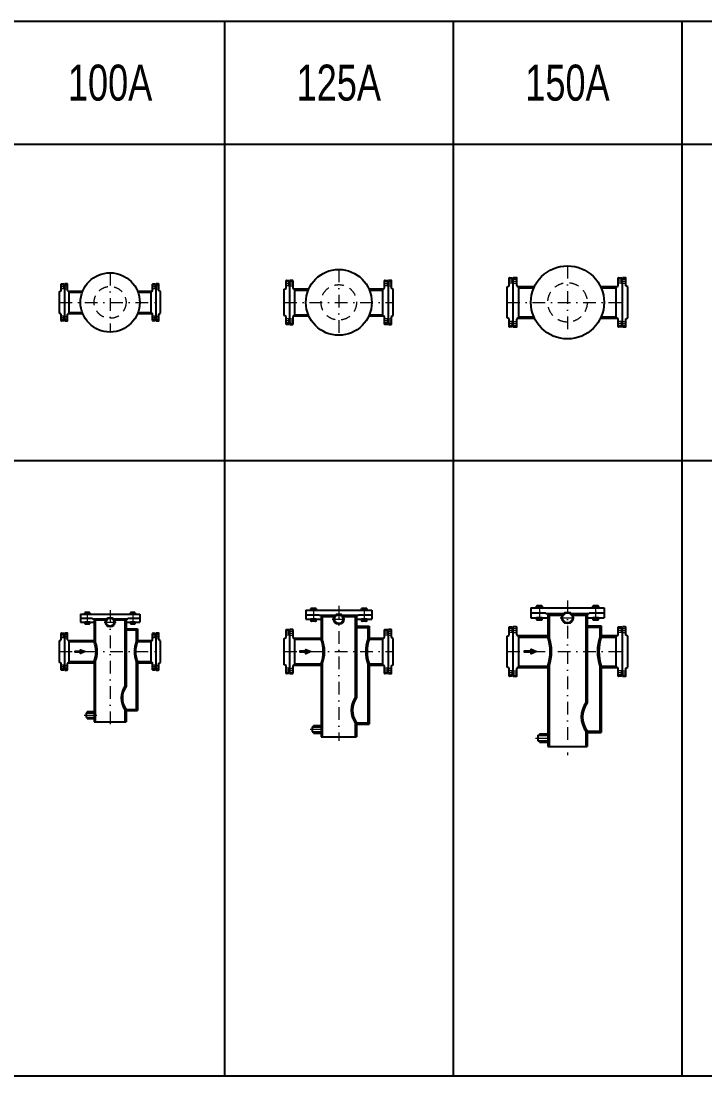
# Model space of a CAD drawing. Extents: x 0 to 60630, y 0 to 46389.
# Drawn here: x 39474 to 43361, y 24539 to 30539 of the extents above; entities that cross this region are included whole.
import ezdxf
from ezdxf.enums import TextEntityAlignment as Align

# ---------------------------------------------------------------- set-up
doc = ezdxf.new("R2010")
doc.units = 0
doc.header["$LTSCALE"] = 30
doc.header["$MEASUREMENT"] = 0
doc.linetypes.add('DGN Style 2', pattern=[3, 1.8, -1.2])
doc.linetypes.add('DGN Style 4', pattern=[4.8, 2.4, -1.2, 0, -1.2])
for name, color, linetype, lineweight in [('L(c)', 1, 'DGN Style 4', 5), ('L(hid)', 2, 'DGN Style 2', 5), ('L(txt)', 2, 'Continuous', 13)]:
    doc.layers.add(name, color=color, linetype=linetype, lineweight=lineweight)
doc.styles.add('Style-ENGINEERING', font='ENGINEERING.shx')

# ---------------------------------------------------------------- blocks, each defined once
blk = doc.blocks.new('*U209')
for p, q in [((-287, 61.7), (-278, 66.2)), ((-287, -61.6), (-287, 61.7)), ((-278, 66.2), (-278, 103)), ((-276, 105), (-262, 105)), ((-262, 79.5), (-262, 105)), ((-260, 77.5), (-260, -77.5)), ((-260, 77.5), (-260, -77.5)), ((-244, 105), (-258, 105)), ((-258, 79.5), (-258, 105)), ((-242, 67.5), (-242, 103)), ((-238.1, 63.6), (-156, 63.6)), ((-233, -63.6), (-233, 63.6)), ((156, 63.6), (238.1, 63.6)), ((233, -63.6), (233, 63.6)), ((242, 67.3), (242, 103)), ((244, 105), (258, 105)), ((258, 79.5), (258, 105)), ((260, 77.5), (260, -77.5)), ((260, 77.5), (260, -77.5)), ((276, 105), (262, 105)), ((262, 79.5), (262, 105)), ((278, 66.2), (278, 103)), ((287, 61.7), (278, 66.2)), ((287, -61.6), (287, 61.7)), ((-233, 57.2), (-158.5, 57.2)), ((158.5, 57.2), (233, 57.2)), ((-233, -57.1), (-158.5, -57.1)), ((158.5, -57.1), (233, -57.1)), ((-278, -66.1), (-287, -61.6)), ((-278, -103), (-278, -66.1)), ((-262, -105), (-276, -105)), ((-262, -105), (-262, -79.5)), ((-258, -105), (-258, -79.5)), ((-258, -105), (-244, -105)), ((-242, -103), (-242, -67.5)), ((-238.1, -63.6), (-156, -63.6)), ((156, -63.6), (238.1, -63.6)), ((242, -103), (242, -67.3)), ((258, -105), (244, -105)), ((258, -105), (258, -79.5)), ((262, -105), (262, -79.5)), ((262, -105), (276, -105)), ((278, -66.1), (287, -61.6)), ((278, -103), (278, -66.1))]:
    blk.add_line(p, q)
blk.add_circle((0, 0), 168.5)
for centre, radius, start, end in [((-276, 103), 2, 90, 180), ((-260, 79.5), 2, 180, 270), ((-260, 79.5), 2, 270, 0), ((-244, 103), 2, 0, 90), ((-238.1, 67.5), 3.89, 180, 270), ((238.1, 67.5), 3.89, 270, 0), ((244, 103), 2, 90, 180), ((260, 79.5), 2, 180, 270), ((260, 79.5), 2, 270, 0), ((276, 103), 2, 0, 90), ((-276, -103), 2, 180, 270), ((-260, -79.5), 2, 90, 180), ((-260, -79.5), 2, 0, 90), ((-244, -103), 2, 270, 0), ((-238.1, -67.5), 3.89, 90, 180), ((238.1, -67.5), 3.89, 0, 90), ((244, -103), 2, 180, 270), ((260, -79.5), 2, 90, 180), ((260, -79.5), 2, 0, 90), ((276, -103), 2, 270, 0)]:
    blk.add_arc(centre, radius, start, end)
blk = doc.blocks.new('*U210')
for p, q in [((-300, 79.9), (-300, 123)), ((-298, 125), (-282, 125)), ((-282, 94.5), (-282, 125)), ((-262, 125), (-278, 125)), ((-278, 94.5), (-278, 125)), ((-260, 81.4), (-260, 123)), ((260, 81.4), (260, 123)), ((262, 125), (278, 125)), ((278, 94.5), (278, 125)), ((298, 125), (282, 125)), ((282, 94.5), (282, 125)), ((300, 79.9), (300, 123)), ((-310, 74.9), (-300, 79.9)), ((-310, -74.9), (-310, 74.9)), ((-280, 92.5), (-280, -92.5)), ((-280, 92.5), (-280, -92.5)), ((-255.7, 77.1), (-170.6, 77.1)), ((-250, -77.1), (-250, 77.1)), ((-250, 69.9), (-173.7, 69.9)), ((170.6, 77.1), (255.7, 77.1)), ((173.7, 69.9), (250, 69.9)), ((250, -77.1), (250, 77.1)), ((280, 92.5), (280, -92.5)), ((280, 92.5), (280, -92.5)), ((310, 74.9), (300, 79.9)), ((310, -74.9), (310, 74.9)), ((-300, -79.9), (-310, -74.9)), ((-300, -123), (-300, -79.9)), ((-282, -125), (-282, -94.5)), ((-278, -125), (-278, -94.5)), ((-260, -123), (-260, -81.4)), ((-255.7, -77.1), (-170.6, -77.1)), ((-250, -69.9), (-173.7, -69.9)), ((170.6, -77.1), (255.7, -77.1)), ((173.7, -69.9), (250, -69.9)), ((260, -123), (260, -81.4)), ((278, -125), (278, -94.5)), ((282, -125), (282, -94.5)), ((300, -79.9), (310, -74.9)), ((300, -123), (300, -79.9)), ((-282, -125), (-298, -125)), ((-278, -125), (-262, -125)), ((278, -125), (262, -125)), ((282, -125), (298, -125))]:
    blk.add_line(p, q)
blk.add_circle((0, 0), 187.2)
for centre, radius, start, end in [((-298, 123), 2, 90, 180), ((-262, 123), 2, 0, 90), ((262, 123), 2, 90, 180), ((298, 123), 2, 0, 90), ((-280, 94.5), 2, 180, 270), ((-280, 94.5), 2, 270, 0), ((-255.7, 81.4), 4.32, 180, 270), ((255.7, 81.4), 4.32, 270, 0), ((280, 94.5), 2, 180, 270), ((280, 94.5), 2, 270, 0), ((-280, -94.5), 2, 90, 180), ((-280, -94.5), 2, 0, 90), ((-255.7, -81.4), 4.32, 90, 180), ((255.7, -81.4), 4.32, 0, 90), ((280, -94.5), 2, 90, 180), ((280, -94.5), 2, 0, 90), ((-298, -123), 2, 180, 270), ((-262, -123), 2, 270, 0), ((262, -123), 2, 180, 270), ((298, -123), 2, 270, 0)]:
    blk.add_arc(centre, radius, start, end)
blk = doc.blocks.new('*U211')
for p, q in [((-332, 93.6), (-332, 138)), ((-330, 140), (-312, 140)), ((-312, 109.5), (-312, 140)), ((-290, 140), (-308, 140)), ((-308, 109.5), (-308, 140)), ((-288, 95.4), (-288, 138)), ((288, 95.4), (288, 138)), ((290, 140), (308, 140)), ((308, 109.5), (308, 140)), ((330, 140), (312, 140)), ((312, 109.5), (312, 140)), ((332, 93.6), (332, 138)), ((-343, 88.1), (-332, 93.6)), ((-343, -88.1), (-343, 88.1)), ((-310, 107.5), (-310, -107.5)), ((-310, 107.5), (-310, -107.5)), ((-283.2, 90.6), (-187.2, 90.6)), ((-277, -90.6), (-277, 90.6)), ((-277, 82.6), (-190.9, 82.6)), ((187.2, 90.6), (283.2, 90.6)), ((190.9, 82.6), (277, 82.6)), ((277, -90.6), (277, 90.6)), ((310, 107.5), (310, -107.5)), ((310, 107.5), (310, -107.5)), ((343, 88.1), (332, 93.6)), ((343, -88.1), (343, 88.1)), ((-332, -93.6), (-343, -88.1)), ((-332, -138), (-332, -93.6)), ((-312, -140), (-312, -109.5)), ((-308, -140), (-308, -109.5)), ((-288, -138), (-288, -95.4)), ((-283.2, -90.6), (-187.2, -90.6)), ((-277, -82.6), (-190.9, -82.6)), ((187.2, -90.6), (283.2, -90.6)), ((190.9, -82.6), (277, -82.6)), ((288, -138), (288, -95.4)), ((308, -140), (308, -109.5)), ((312, -140), (312, -109.5)), ((332, -93.6), (343, -88.1)), ((332, -138), (332, -93.6)), ((-312, -140), (-330, -140)), ((-308, -140), (-290, -140)), ((308, -140), (290, -140)), ((312, -140), (330, -140))]:
    blk.add_line(p, q)
blk.add_circle((0, 0), 208)
for centre, radius, start, end in [((-330, 138), 2, 90, 180), ((-290, 138), 2, 0, 90), ((290, 138), 2, 90, 180), ((330, 138), 2, 0, 90), ((-310, 109.5), 2, 180, 270), ((-310, 109.5), 2, 270, 0), ((-283.2, 95.4), 4.8, 180, 270), ((283.2, 95.4), 4.8, 270, 360), ((310, 109.5), 2, 180, 270), ((310, 109.5), 2, 270, 0), ((-310, -109.5), 2, 90, 180), ((-310, -109.5), 2, 0, 90), ((-283.2, -95.4), 4.8, 90, 180), ((283.2, -95.4), 4.8, 0, 90), ((310, -109.5), 2, 90, 180), ((310, -109.5), 2, 0, 90), ((-330, -138), 2, 180, 270), ((-290, -138), 2, 270, 0), ((290, -138), 2, 180, 270), ((330, -138), 2, 270, 0)]:
    blk.add_arc(centre, radius, start, end)
blk = doc.blocks.new('*U228')
blk.add_hatch(color=256).paths.add_polyline_path([(-207.1, 126.7), (-207.1, 135.9), (-244.1, 135.9), (-244.1, 144.1), (-207.1, 144.1), (-207.1, 153.3), (-176, 140)])
for p, q in [((-208, 388), (208, 388)), ((-208, 388), (-208, 332)), ((-174.4, 400), (-176.6, 398.7)), ((-176.6, 388), (-176.6, 398.7)), ((-143.4, 388), (-176.6, 388)), ((-145.6, 400), (-174.4, 400)), ((-168.3, 398.7), (-168.3, 388)), ((-151.7, 398.7), (-151.7, 388)), ((-143.4, 398.7), (-145.6, 400)), ((-143.4, 398.7), (-143.4, 388)), ((145.6, 400), (143.4, 398.7)), ((143.4, 388), (143.4, 398.7)), ((176.6, 388), (143.4, 388)), ((174.4, 400), (145.6, 400)), ((151.7, 398.7), (151.7, 388)), ((168.3, 398.7), (168.3, 388)), ((176.6, 398.7), (174.4, 400)), ((176.6, 398.7), (176.6, 388)), ((208, 388), (208, 332)), ((-208, 360), (-124, 360)), ((-208, 332), (-112, 332)), ((-143.4, 332), (-176.6, 332)), ((-176.6, 332), (-176.6, 321.3)), ((-174.4, 320), (-176.6, 321.3)), ((-145.6, 320), (-174.4, 320)), ((-168.3, 321.3), (-168.3, 332)), ((-151.7, 321.3), (-151.7, 332)), ((-143.4, 321.3), (-145.6, 320)), ((-143.4, 321.3), (-143.4, 332)), ((-124, 360), (-124, 356)), ((-124, 356), (-22.4, 356)), ((-112, 356), (-112, 222.6)), ((-112, 348), (-28.6, 348)), ((-104, 348), (-104, 222.6)), ((22.4, 356), (124, 356)), ((28.6, 348), (112, 348)), ((104, 348), (104, -152)), ((112, 356), (112, -152)), ((112, 332), (208, 332)), ((124, 360), (124, 356)), ((124, 360), (208, 360)), ((176.6, 332), (143.4, 332)), ((143.4, 332), (143.4, 321.3)), ((145.6, 320), (143.4, 321.3)), ((174.4, 320), (145.6, 320)), ((151.7, 321.3), (151.7, 332)), ((168.3, 321.3), (168.3, 332)), ((176.6, 321.3), (174.4, 320)), ((176.6, 321.3), (176.6, 332)), ((-332, 233.6), (-332, 278)), ((-330, 280), (-312, 280)), ((-312, 249.5), (-312, 280)), ((-310, 247.5), (-310, 32.5)), ((-310, 247.5), (-310, 32.5)), ((-290, 280), (-308, 280)), ((-308, 249.5), (-308, 280)), ((-288, 235.4), (-288, 278)), ((112, 286.5), (192, 286.5)), ((112, 278.5), (184, 278.5)), ((184, 286.5), (184, 222.6)), ((192, 286.5), (192, 222.6)), ((288, 235.4), (288, 278)), ((290, 280), (308, 280)), ((308, 249.5), (308, 280)), ((310, 247.5), (310, 32.5)), ((310, 247.5), (310, 32.5)), ((330, 280), (312, 280)), ((312, 249.5), (312, 280)), ((332, 233.6), (332, 278)), ((-343, 228.1), (-332, 233.6)), ((-343, 51.9), (-343, 228.1)), ((-283.2, 230.6), (-104, 230.6)), ((-277, 49.4), (-277, 230.6)), ((-277, 222.6), (-112, 222.6)), ((184, 230.6), (283.2, 230.6)), ((192, 222.6), (277, 222.6)), ((277, 49.4), (277, 230.6)), ((343, 228.1), (332, 233.6)), ((343, 51.9), (343, 228.1)), ((-332, 46.4), (-343, 51.9)), ((-332, 2), (-332, 46.4)), ((-312, 0), (-312, 30.5)), ((-308, 0), (-308, 30.5)), ((-288, 2), (-288, 44.6)), ((-283.2, 49.4), (-112, 49.4)), ((-277, 57.4), (-104, 57.4)), ((-112, 57.4), (-112, -400)), ((-104, 57.4), (-104, -400)), ((184, 57.4), (277, 57.4)), ((184, 57.4), (184, -320)), ((192, 57.4), (192, -320)), ((192, 49.4), (283.2, 49.4)), ((288, 2), (288, 44.6)), ((308, 0), (308, 30.5)), ((312, 0), (312, 30.5)), ((332, 46.4), (343, 51.9)), ((332, 2), (332, 46.4)), ((-312, 0), (-330, 0)), ((-308, 0), (-290, 0)), ((308, 0), (290, 0)), ((312, 0), (330, 0)), ((104, -152), (112, -152)), ((-168, -336), (-168, -368)), ((-168, -336), (-112, -336)), ((-160, -328), (-112, -328)), ((-160, -328), (-160, -336)), ((104, -312), (184, -312)), ((104, -312), (104, -400)), ((112, -312), (112, -400)), ((112, -320), (192, -320)), ((-168, -368), (-112, -368)), ((-160, -368), (-160, -376)), ((-160, -376), (-112, -376)), ((-112, -400), (112, -400))]:
    blk.add_line(p, q)
at = {"flags": 128}
blk.add_lwpolyline([(-176, 140), (-207.1, 126.7), (-207.1, 135.9), (-244.1, 135.9), (-244.1, 144.1), (-207.1, 144.1), (-207.1, 153.3)], close=True, dxfattribs=at)
for radius in [32.8, 28]:
    blk.add_circle((0, 332), radius)
for centre, radius, start, end in [((-172.5, 392.6), 7.36, 55.59101, 124.40899), ((-160, 371.1), 28.8, 73.21986, 106.78014), ((-147.5, 392.6), 7.36, 55.59101, 124.40899), ((147.5, 392.6), 7.36, 55.59101, 124.40899), ((160, 371.1), 28.8, 73.21986, 106.78014), ((172.5, 392.6), 7.36, 55.59101, 124.40899), ((-172.5, 327.4), 7.36, 235.59101, 304.40899), ((-160, 348.9), 28.8, 253.21986, 286.78014), ((-147.5, 327.4), 7.36, 235.59101, 304.40899), ((147.5, 327.4), 7.36, 235.59101, 304.40899), ((160, 348.9), 28.8, 253.21986, 286.78014), ((172.5, 327.4), 7.36, 235.59101, 304.40899), ((-330, 278), 2, 90, 180), ((-310, 249.5), 2, 180, 270), ((-310, 249.5), 2, 270, 0), ((-290, 278), 2, 0, 90), ((290, 278), 2, 90, 180), ((310, 249.5), 2, 180, 270), ((310, 249.5), 2, 270, 0), ((330, 278), 2, 0, 90), ((-283.2, 235.4), 4.8, 180, 270), ((283.2, 235.4), 4.8, 270, 360), ((-330, 2), 2, 180, 270), ((-310, 30.5), 2, 90, 180), ((-310, 30.5), 2, 0, 90), ((-290, 2), 2, 270, 0), ((-283.2, 44.6), 4.8, 90, 180), ((283.2, 44.6), 4.8, 0, 90), ((290, 2), 2, 180, 270), ((310, 30.5), 2, 90, 180), ((310, 30.5), 2, 0, 90), ((330, 2), 2, 270, 0), ((215.2, -232), 137, 144.27137, 215.72863), ((223.2, -232), 137, 144.27137, 215.72863)]:
    blk.add_arc(centre, radius, start, end)
for centre, major_axis in [((-330.5, 140), (0, -244.2)), ((-322.5, 140), (0, -244.2)), ((402.5, 140), (0, 244.2)), ((410.5, 140), (0, 244.2))]:
    blk.add_ellipse(centre, major_axis=major_axis, ratio=0.950605, start_param=1.225744, end_param=1.915848)
blk = doc.blocks.new('*U229')
blk.add_hatch(color=256).paths.add_polyline_path([(-186.4, 107.5), (-186.4, 115.8), (-219.7, 115.8), (-219.7, 123.2), (-186.4, 123.2), (-186.4, 131.5), (-158.4, 119.5)])
for p, q in [((-157, 365.5), (-159, 364.3)), ((-159, 354.7), (-159, 364.3)), ((-131, 365.5), (-157, 365.5)), ((-151.5, 364.3), (-151.5, 354.7)), ((-136.5, 364.3), (-136.5, 354.7)), ((-129, 364.3), (-131, 365.5)), ((-129, 364.3), (-129, 354.7)), ((131, 365.5), (129, 364.3)), ((129, 354.7), (129, 364.3)), ((157, 365.5), (131, 365.5)), ((136.5, 364.3), (136.5, 354.7)), ((151.5, 364.3), (151.5, 354.7)), ((159, 364.3), (157, 365.5)), ((159, 364.3), (159, 354.7)), ((-187.2, 354.7), (187.2, 354.7)), ((-187.2, 354.7), (-187.2, 304.3)), ((-187.2, 329.5), (-111.6, 329.5)), ((-187.2, 304.3), (-100.8, 304.3)), ((-129, 354.7), (-159, 354.7)), ((-129, 304.3), (-159, 304.3)), ((-159, 304.3), (-159, 294.6)), ((-151.5, 294.6), (-151.5, 304.3)), ((-136.5, 294.6), (-136.5, 304.3)), ((-129, 294.6), (-129, 304.3)), ((-111.6, 329.5), (-111.6, 325.9)), ((-111.6, 325.9), (-20.1, 325.9)), ((-100.8, 325.9), (-100.8, 189.4)), ((-100.8, 318.7), (-25.8, 318.7)), ((-93.6, 318.7), (-93.6, 189.4)), ((20.1, 325.9), (111.6, 325.9)), ((25.8, 318.7), (100.8, 318.7)), ((93.6, 318.7), (93.6, -142.3)), ((100.8, 325.9), (100.8, -142.3)), ((100.8, 304.3), (187.2, 304.3)), ((111.6, 329.5), (111.6, 325.9)), ((111.6, 329.5), (187.2, 329.5)), ((159, 354.7), (129, 354.7)), ((159, 304.3), (129, 304.3)), ((129, 304.3), (129, 294.6)), ((136.5, 294.6), (136.5, 304.3)), ((151.5, 294.6), (151.5, 304.3)), ((159, 294.6), (159, 304.3)), ((187.2, 354.7), (187.2, 304.3)), ((-300, 199.4), (-300, 242.5)), ((-298, 244.5), (-282, 244.5)), ((-282, 214), (-282, 244.5)), ((-262, 244.5), (-278, 244.5)), ((-278, 214), (-278, 244.5)), ((-260, 200.9), (-260, 242.5)), ((-157, 293.5), (-159, 294.6)), ((-131, 293.5), (-157, 293.5)), ((-129, 294.6), (-131, 293.5)), ((100.8, 263.4), (172.8, 263.4)), ((100.8, 256.2), (165.6, 256.2)), ((131, 293.5), (129, 294.6)), ((157, 293.5), (131, 293.5)), ((159, 294.6), (157, 293.5)), ((165.6, 263.4), (165.6, 189.4)), ((172.8, 263.4), (172.8, 189.4)), ((260, 200.9), (260, 242.5)), ((262, 244.5), (278, 244.5)), ((278, 214), (278, 244.5)), ((298, 244.5), (282, 244.5)), ((282, 214), (282, 244.5)), ((300, 199.4), (300, 242.5)), ((-310, 194.4), (-300, 199.4)), ((-310, 44.6), (-310, 194.4)), ((-280, 212), (-280, 27)), ((-280, 212), (-280, 27)), ((-255.7, 196.6), (-100.8, 196.6)), ((-250, 42.4), (-250, 196.6)), ((-250, 189.4), (-93.6, 189.4)), ((165.6, 189.4), (250, 189.4)), ((172.8, 196.6), (255.7, 196.6)), ((250, 42.4), (250, 196.6)), ((280, 212), (280, 27)), ((280, 212), (280, 27)), ((310, 194.4), (300, 199.4)), ((310, 44.6), (310, 194.4)), ((-300, 39.6), (-310, 44.6)), ((-300, -3.5), (-300, 39.6)), ((-282, -5.5), (-282, 25)), ((-278, -5.5), (-278, 25)), ((-260, -3.5), (-260, 38.1)), ((-255.7, 42.4), (-100.8, 42.4)), ((-250, 49.6), (-93.6, 49.6)), ((-100.8, 49.6), (-100.8, -365.5)), ((-93.6, 49.6), (-93.6, -365.5)), ((165.6, 49.6), (250, 49.6)), ((165.6, 49.6), (165.6, -293.5)), ((172.8, 49.6), (172.8, -293.5)), ((172.8, 42.4), (255.7, 42.4)), ((260, -3.5), (260, 38.1)), ((278, -5.5), (278, 25)), ((282, -5.5), (282, 25)), ((300, 39.6), (310, 44.6)), ((300, -3.5), (300, 39.6)), ((-282, -5.5), (-298, -5.5)), ((-278, -5.5), (-262, -5.5)), ((278, -5.5), (262, -5.5)), ((282, -5.5), (298, -5.5)), ((93.6, -142.3), (100.8, -142.3)), ((93.6, -286.3), (165.6, -286.3)), ((93.6, -286.3), (93.6, -365.5)), ((100.8, -286.3), (100.8, -365.5)), ((100.8, -293.5), (172.8, -293.5)), ((-151.2, -307.9), (-151.2, -336.7)), ((-151.2, -307.9), (-100.8, -307.9)), ((-151.2, -336.7), (-100.8, -336.7)), ((-144, -300.7), (-100.8, -300.7)), ((-144, -300.7), (-144, -307.9)), ((-144, -336.7), (-144, -343.9)), ((-144, -343.9), (-100.8, -343.9)), ((-100.8, -365.5), (100.8, -365.5))]:
    blk.add_line(p, q)
at = {"flags": 128}
blk.add_lwpolyline([(-158.4, 119.5), (-186.4, 107.5), (-186.4, 115.8), (-219.7, 115.8), (-219.7, 123.2), (-186.4, 123.2), (-186.4, 131.5)], close=True, dxfattribs=at)
for radius in [29.5, 25.2]:
    blk.add_circle((0, 304.3), radius)
for centre, radius, start, end in [((-155.2, 358.9), 6.62, 55.59101, 124.40899), ((-144, 339.5), 25.9, 73.21986, 106.78014), ((-132.8, 358.9), 6.62, 55.59101, 124.40899), ((132.8, 358.9), 6.62, 55.59101, 124.40899), ((144, 339.5), 25.9, 73.21986, 106.78014), ((155.2, 358.9), 6.62, 55.59101, 124.40899), ((-298, 242.5), 2, 90, 180), ((-262, 242.5), 2, 0, 90), ((-155.2, 300.1), 6.62, 235.59101, 304.40899), ((-144, 319.5), 25.9, 253.21986, 286.78014), ((-132.8, 300.1), 6.62, 235.59101, 304.40899), ((132.8, 300.1), 6.62, 235.59101, 304.40899), ((144, 319.5), 25.9, 253.21986, 286.78014), ((155.2, 300.1), 6.62, 235.59101, 304.40899), ((262, 242.5), 2, 90, 180), ((298, 242.5), 2, 0, 90), ((-280, 214), 2, 180, 270), ((-280, 214), 2, 270, 0), ((-255.7, 200.9), 4.32, 180, 270), ((255.7, 200.9), 4.32, 270, 0), ((280, 214), 2, 180, 270), ((280, 214), 2, 270, 0), ((-280, 25), 2, 90, 180), ((-280, 25), 2, 0, 90), ((-255.7, 38.1), 4.32, 90, 180), ((255.7, 38.1), 4.32, 0, 90), ((280, 25), 2, 90, 180), ((280, 25), 2, 0, 90), ((-298, -3.5), 2, 180, 270), ((-262, -3.5), 2, 270, 0), ((262, -3.5), 2, 180, 270), ((298, -3.5), 2, 270, 0), ((193.7, -214.3), 123.3, 144.27137, 215.72863), ((200.9, -214.3), 123.3, 144.27137, 215.72863)]:
    blk.add_arc(centre, radius, start, end)
for centre, major_axis in [((-297.4, 119.5), (-208.9, 0)), ((-290.2, 119.5), (-208.9, 0)), ((362.2, 119.5), (208.9, 0)), ((369.4, 119.5), (208.9, 0))]:
    blk.add_ellipse(centre, major_axis=major_axis, ratio=0.989132, start_param=2.796541, end_param=3.486645)
blk = doc.blocks.new('*U230')
blk.add_hatch(color=256).paths.add_polyline_path([(-167.7, 78), (-167.7, 85.5), (-197.7, 85.5), (-197.7, 92.1), (-167.7, 92.1), (-167.7, 99.6), (-142.5, 88.8)])
for p, q in [((-168.5, 301.5), (168.5, 301.5)), ((-168.5, 301.5), (-168.5, 256.1)), ((-141.3, 311.2), (-143.1, 310.2)), ((-143.1, 301.5), (-143.1, 310.2)), ((-116.1, 301.5), (-143.1, 301.5)), ((-117.9, 311.2), (-141.3, 311.2)), ((-136.3, 310.2), (-136.3, 301.5)), ((-122.9, 310.2), (-122.9, 301.5)), ((-116.1, 310.2), (-117.9, 311.2)), ((-116.1, 310.2), (-116.1, 301.5)), ((117.9, 311.2), (116.1, 310.2)), ((116.1, 301.5), (116.1, 310.2)), ((143.1, 301.5), (116.1, 301.5)), ((141.3, 311.2), (117.9, 311.2)), ((122.9, 310.2), (122.9, 301.5)), ((136.3, 310.2), (136.3, 301.5)), ((143.1, 310.2), (141.3, 311.2)), ((143.1, 310.2), (143.1, 301.5)), ((168.5, 301.5), (168.5, 256.1)), ((-168.5, 278.8), (-100.4, 278.8)), ((-168.5, 256.1), (-90.7, 256.1)), ((-116.1, 256.1), (-143.1, 256.1)), ((-143.1, 256.1), (-143.1, 247.4)), ((-141.3, 246.4), (-143.1, 247.4)), ((-117.9, 246.4), (-141.3, 246.4)), ((-136.3, 247.4), (-136.3, 256.1)), ((-122.9, 247.4), (-122.9, 256.1)), ((-116.1, 247.4), (-117.9, 246.4)), ((-116.1, 247.4), (-116.1, 256.1)), ((-100.4, 278.8), (-100.4, 275.6)), ((-100.4, 275.6), (-18.1, 275.6)), ((-90.7, 275.6), (-90.7, 145.9)), ((-90.7, 269.1), (-23.2, 269.1)), ((-84.2, 269.1), (-84.2, 145.9)), ((18.1, 275.6), (100.4, 275.6)), ((23.2, 269.1), (90.7, 269.1)), ((84.2, 269.1), (84.2, -110.3)), ((90.7, 275.6), (90.7, -110.3)), ((90.7, 256.1), (168.5, 256.1)), ((100.4, 278.8), (100.4, 275.6)), ((100.4, 278.8), (168.5, 278.8)), ((143.1, 256.1), (116.1, 256.1)), ((116.1, 256.1), (116.1, 247.4)), ((117.9, 246.4), (116.1, 247.4)), ((141.3, 246.4), (117.9, 246.4)), ((122.9, 247.4), (122.9, 256.1)), ((136.3, 247.4), (136.3, 256.1)), ((143.1, 247.4), (141.3, 246.4)), ((143.1, 247.4), (143.1, 256.1)), ((-278, 154.9), (-278, 191.8)), ((-276, 193.8), (-262, 193.8)), ((-262, 168.3), (-262, 193.8)), ((-244, 193.8), (-258, 193.8)), ((-258, 168.3), (-258, 193.8)), ((-242, 156.3), (-242, 191.8)), ((90.7, 218.3), (155.5, 218.3)), ((90.7, 211.8), (149, 211.8)), ((149, 218.3), (149, 145.9)), ((155.5, 218.3), (155.5, 145.9)), ((242, 156.1), (242, 191.8)), ((244, 193.8), (258, 193.8)), ((258, 168.3), (258, 193.8)), ((276, 193.8), (262, 193.8)), ((262, 168.3), (262, 193.8)), ((278, 154.9), (278, 191.8)), ((-287, 150.4), (-278, 154.9)), ((-287, 27.1), (-287, 150.4)), ((-260, 166.3), (-260, 11.3)), ((-260, 166.3), (-260, 11.3)), ((-238.1, 152.4), (-90.7, 152.4)), ((-233, 25.2), (-233, 152.4)), ((-233, 145.9), (-84.2, 145.9)), ((149, 145.9), (233, 145.9)), ((155.5, 152.4), (238.1, 152.4)), ((233, 25.2), (233, 152.4)), ((260, 166.3), (260, 11.3)), ((260, 166.3), (260, 11.3)), ((287, 150.4), (278, 154.9)), ((287, 27.1), (287, 150.4)), ((-278, 22.6), (-287, 27.1)), ((-278, -14.2), (-278, 22.6)), ((-262, -16.2), (-262, 9.3)), ((-258, -16.2), (-258, 9.3)), ((-242, -14.2), (-242, 21.3)), ((-238.1, 25.2), (-90.7, 25.2)), ((-233, 31.6), (-84.2, 31.6)), ((-90.7, 31.6), (-90.7, -311.2)), ((-84.2, 31.6), (-84.2, -311.2)), ((149, 31.6), (233, 31.6)), ((149, 31.6), (149, -246.4)), ((155.5, 31.6), (155.5, -246.4)), ((155.5, 25.2), (238.1, 25.2)), ((242, -14.2), (242, 21.5)), ((258, -16.2), (258, 9.3)), ((262, -16.2), (262, 9.3)), ((278, 22.6), (287, 27.1)), ((278, -14.2), (278, 22.6)), ((-262, -16.2), (-276, -16.2)), ((-258, -16.2), (-244, -16.2)), ((258, -16.2), (244, -16.2)), ((262, -16.2), (276, -16.2)), ((84.2, -110.3), (90.7, -110.3)), ((84.2, -239.9), (149, -239.9)), ((84.2, -239.9), (84.2, -311.2)), ((90.7, -239.9), (90.7, -311.2)), ((-136.1, -259.4), (-136.1, -285.3)), ((-136.1, -259.4), (-90.7, -259.4)), ((-136.1, -285.3), (-90.7, -285.3)), ((-129.6, -252.9), (-90.7, -252.9)), ((-129.6, -252.9), (-129.6, -259.4)), ((-129.6, -285.3), (-129.6, -291.8)), ((-129.6, -291.8), (-90.7, -291.8)), ((90.7, -246.4), (155.5, -246.4)), ((-90.7, -311.2), (90.7, -311.2))]:
    blk.add_line(p, q)
at = {"flags": 128}
blk.add_lwpolyline([(-142.5, 88.8), (-167.7, 78), (-167.7, 85.5), (-197.7, 85.5), (-197.7, 92.1), (-167.7, 92.1), (-167.7, 99.6)], close=True, dxfattribs=at)
for radius in [26.6, 22.7]:
    blk.add_circle((0, 256.1), radius)
for centre, radius, start, end in [((-139.7, 305.2), 5.96, 55.59101, 124.40899), ((-129.6, 287.8), 23.3, 73.21986, 106.78014), ((-119.5, 305.2), 5.96, 55.59101, 124.40899), ((119.5, 305.2), 5.96, 55.59101, 124.40899), ((129.6, 287.8), 23.3, 73.21986, 106.78014), ((139.7, 305.2), 5.96, 55.59101, 124.40899), ((-139.7, 252.4), 5.96, 235.59101, 304.40899), ((-129.6, 269.8), 23.3, 253.21986, 286.78014), ((-119.5, 252.4), 5.96, 235.59101, 304.40899), ((119.5, 252.4), 5.96, 235.59101, 304.40899), ((129.6, 269.8), 23.3, 253.21986, 286.78014), ((139.7, 252.4), 5.96, 235.59101, 304.40899), ((-276, 191.8), 2, 90, 180), ((-244, 191.8), 2, 0, 90), ((244, 191.8), 2, 90, 180), ((276, 191.8), 2, 0, 90), ((-260, 168.3), 2, 180, 270), ((-260, 168.3), 2, 270, 0), ((-238.1, 156.3), 3.89, 180, 270), ((238.1, 156.3), 3.89, 270, 0), ((260, 168.3), 2, 180, 270), ((260, 168.3), 2, 270, 0), ((-260, 9.3), 2, 90, 180), ((-260, 9.3), 2, 0, 90), ((-238.1, 21.3), 3.89, 90, 180), ((238.1, 21.3), 3.89, 0, 90), ((260, 9.3), 2, 90, 180), ((260, 9.3), 2, 0, 90), ((-276, -14.2), 2, 180, 270), ((-244, -14.2), 2, 270, 0), ((244, -14.2), 2, 180, 270), ((276, -14.2), 2, 270, 0), ((174.3, -175.1), 111, 144.27137, 215.72863), ((180.8, -175.1), 111, 144.27137, 215.72863)]:
    blk.add_arc(centre, radius, start, end)
for centre, major_axis in [((-267.7, 88.8), (-188, 0)), ((-261.2, 88.8), (-188, 0)), ((326, 88.8), (188, 0)), ((332.5, 88.8), (188, 0))]:
    blk.add_ellipse(centre, major_axis=major_axis, ratio=0.898568, start_param=2.796541, end_param=3.486645)

msp = doc.modelspace()

# ---------------------------------------------------------------- linework, layer by layer
for p, q in [((27630.1, 30539), (58630.1, 30539)), ((40630.1, 30539), (40630.1, 24539)), ((41930.1, 30539), (41930.1, 24539)), ((43230.1, 30539), (43230.1, 24539)), ((27630.1, 29839), (58630.1, 29839)), ((27630.1, 28039), (58630.1, 28039)), ((27630.1, 24539), (58630.1, 24539)), ((27630.1, 24539), (58630.1, 24539))]:
    msp.add_line(p, q)
at = {"layer": 'L(c)'}
for p, q in [((39980.1, 29107.5), (39980.1, 28770.5)), ((41280.1, 29126.2), (41280.1, 28751.8)), ((42580.1, 29147), (42580.1, 28731)), ((40999.1, 29044), (40979.1, 29044)), ((41001.1, 29044), (41021.1, 29044)), ((41559.1, 29044), (41539.1, 29044)), ((41561.1, 29044), (41581.1, 29044)), ((42269.1, 29059), (42247.1, 29059)), ((42271.1, 29059), (42293.1, 29059)), ((42889.1, 29059), (42867.1, 29059)), ((42891.1, 29059), (42913.1, 29059)), ((39719.1, 29026.5), (39701.1, 29026.5)), ((39721.1, 29026.5), (39739.1, 29026.5)), ((40239.1, 29026.5), (40221.1, 29026.5)), ((40241.1, 29026.5), (40259.1, 29026.5)), ((39693.1, 28939), (40267.1, 28939)), ((40970.1, 28939), (41590.1, 28939)), ((42237.1, 28939), (42923.1, 28939)), ((39719.1, 28851.5), (39701.1, 28851.5)), ((39721.1, 28851.5), (39739.1, 28851.5)), ((40239.1, 28851.5), (40221.1, 28851.5)), ((40241.1, 28851.5), (40259.1, 28851.5)), ((40999.1, 28834), (40979.1, 28834)), ((41001.1, 28834), (41021.1, 28834)), ((41559.1, 28834), (41539.1, 28834)), ((41561.1, 28834), (41581.1, 28834)), ((42269.1, 28819), (42247.1, 28819)), ((42271.1, 28819), (42293.1, 28819)), ((42889.1, 28819), (42867.1, 28819)), ((42891.1, 28819), (42913.1, 28819)), ((42580.1, 27243.5), (42580.1, 26363.8)), ((39980.1, 27187.6), (39980.1, 26531.8)), ((41136.1, 27200), (41136.1, 27120.1)), ((41280.1, 27212.6), (41280.1, 26444.5)), ((41424.1, 27200), (41424.1, 27120.1)), ((42420.1, 27214.2), (42420.1, 27125.4)), ((42740.1, 27214.2), (42740.1, 27125.4)), ((39850.5, 27176.3), (39850.5, 27104.4)), ((40109.7, 27176.3), (40109.7, 27104.4)), ((41242.4, 27137.4), (41317.7, 27137.4)), ((42538.3, 27144.6), (42621.9, 27144.6)), ((39946.2, 27119.9), (40014, 27119.9)), ((42269.1, 27072.6), (42247.1, 27072.6)), ((42271.1, 27072.6), (42293.1, 27072.6)), ((42889.1, 27072.6), (42867.1, 27072.6)), ((42891.1, 27072.6), (42913.1, 27072.6)), ((39719.1, 27040.1), (39701.1, 27040.1)), ((39721.1, 27040.1), (39739.1, 27040.1)), ((40239.1, 27040.1), (40221.1, 27040.1)), ((40241.1, 27040.1), (40259.1, 27040.1)), ((40999.1, 27057.6), (40979.1, 27057.6)), ((41001.1, 27057.6), (41021.1, 27057.6)), ((41559.1, 27057.6), (41539.1, 27057.6)), ((41561.1, 27057.6), (41581.1, 27057.6)), ((39693.1, 26952.6), (40267.1, 26952.6)), ((40970.1, 26952.6), (41590.1, 26952.6)), ((42237.1, 26952.6), (42923.1, 26952.6)), ((39719.1, 26865.1), (39701.1, 26865.1)), ((39721.1, 26865.1), (39739.1, 26865.1)), ((40239.1, 26865.1), (40221.1, 26865.1)), ((40241.1, 26865.1), (40259.1, 26865.1)), ((40999.1, 26847.6), (40979.1, 26847.6)), ((41001.1, 26847.6), (41021.1, 26847.6)), ((41559.1, 26847.6), (41539.1, 26847.6)), ((41561.1, 26847.6), (41581.1, 26847.6)), ((42269.1, 26832.6), (42247.1, 26832.6)), ((42271.1, 26832.6), (42293.1, 26832.6)), ((42889.1, 26832.6), (42867.1, 26832.6)), ((42891.1, 26832.6), (42913.1, 26832.6)), ((39833.4, 26591.5), (39908.2, 26591.5)), ((41117.2, 26510.8), (41200.2, 26510.8)), ((42399, 26460.6), (42491.3, 26460.6))]:
    msp.add_line(p, q, dxfattribs=at)
at = {"layer": 'L(hid)'}
for p, q in [((40998.1, 29055.5), (40980.1, 29055.5)), ((41002.1, 29055.5), (41020.1, 29055.5)), ((41558.1, 29055.5), (41540.1, 29055.5)), ((41562.1, 29055.5), (41580.1, 29055.5)), ((42268.1, 29070.5), (42248.1, 29070.5)), ((42268.1, 29047.5), (42248.1, 29047.5)), ((42272.1, 29070.5), (42292.1, 29070.5)), ((42272.1, 29047.5), (42292.1, 29047.5)), ((42888.1, 29070.5), (42868.1, 29070.5)), ((42888.1, 29047.5), (42868.1, 29047.5)), ((42892.1, 29070.5), (42912.1, 29070.5)), ((42892.1, 29047.5), (42912.1, 29047.5)), ((39718.1, 29036), (39702.1, 29036)), ((39718.8, 29017), (39702.1, 29017)), ((39721.5, 29017), (39738.1, 29017)), ((39722.1, 29036), (39738.1, 29036)), ((40238.1, 29036), (40222.1, 29036)), ((40238.8, 29017), (40222.1, 29017)), ((40241.5, 29017), (40258.1, 29017)), ((40242.1, 29036), (40258.1, 29036)), ((40998.1, 29032.5), (40980.1, 29032.5)), ((41002.1, 29032.5), (41020.1, 29032.5)), ((41558.1, 29032.5), (41540.1, 29032.5)), ((41562.1, 29032.5), (41580.1, 29032.5)), ((39718.1, 28861), (39702.1, 28861)), ((39722.1, 28861), (39738.1, 28861)), ((40238.1, 28861), (40222.1, 28861)), ((40242.1, 28861), (40258.1, 28861)), ((39718.1, 28842), (39702.1, 28842)), ((39722.1, 28842), (39738.1, 28842)), ((40238.1, 28842), (40222.1, 28842)), ((40242.1, 28842), (40258.1, 28842)), ((40998.1, 28845.5), (40980.1, 28845.5)), ((40998.1, 28822.5), (40980.1, 28822.5)), ((41002.1, 28845.5), (41020.1, 28845.5)), ((41002.1, 28822.5), (41020.1, 28822.5)), ((41558.1, 28845.5), (41540.1, 28845.5)), ((41558.1, 28822.5), (41540.1, 28822.5)), ((41562.1, 28845.5), (41580.1, 28845.5)), ((41562.1, 28822.5), (41580.1, 28822.5)), ((42268.1, 28830.5), (42248.1, 28830.5)), ((42268.1, 28807.5), (42248.1, 28807.5)), ((42272.1, 28830.5), (42292.1, 28830.5)), ((42272.1, 28807.5), (42292.1, 28807.5)), ((42888.1, 28830.5), (42868.1, 28830.5)), ((42888.1, 28807.5), (42868.1, 28807.5)), ((42892.1, 28830.5), (42912.1, 28830.5)), ((42892.1, 28807.5), (42912.1, 28807.5)), ((40998.1, 27069.1), (40980.1, 27069.1)), ((41002.1, 27069.1), (41020.1, 27069.1)), ((41558.1, 27069.1), (41540.1, 27069.1)), ((41562.1, 27069.1), (41580.1, 27069.1)), ((42268.1, 27084.1), (42248.1, 27084.1)), ((42268.1, 27061.1), (42248.1, 27061.1)), ((42272.1, 27084.1), (42292.1, 27084.1)), ((42272.1, 27061.1), (42292.1, 27061.1)), ((42888.1, 27084.1), (42868.1, 27084.1)), ((42888.1, 27061.1), (42868.1, 27061.1)), ((42892.1, 27084.1), (42912.1, 27084.1)), ((42892.1, 27061.1), (42912.1, 27061.1)), ((39718.1, 27049.6), (39702.1, 27049.6)), ((39718.8, 27030.6), (39702.1, 27030.6)), ((39721.5, 27030.6), (39738.1, 27030.6)), ((39722.1, 27049.6), (39738.1, 27049.6)), ((40238.1, 27049.6), (40222.1, 27049.6)), ((40238.8, 27030.6), (40222.1, 27030.6)), ((40241.5, 27030.6), (40258.1, 27030.6)), ((40242.1, 27049.6), (40258.1, 27049.6)), ((40998.1, 27046.1), (40980.1, 27046.1)), ((41002.1, 27046.1), (41020.1, 27046.1)), ((41558.1, 27046.1), (41540.1, 27046.1)), ((41562.1, 27046.1), (41580.1, 27046.1)), ((39718.1, 26874.6), (39702.1, 26874.6)), ((39718.1, 26855.6), (39702.1, 26855.6)), ((39722.1, 26874.6), (39738.1, 26874.6)), ((39722.1, 26855.6), (39738.1, 26855.6)), ((40238.1, 26874.6), (40222.1, 26874.6)), ((40238.1, 26855.6), (40222.1, 26855.6)), ((40242.1, 26874.6), (40258.1, 26874.6)), ((40242.1, 26855.6), (40258.1, 26855.6)), ((40998.1, 26859.1), (40980.1, 26859.1)), ((40998.1, 26836.1), (40980.1, 26836.1)), ((41002.1, 26859.1), (41020.1, 26859.1)), ((41002.1, 26836.1), (41020.1, 26836.1)), ((41558.1, 26859.1), (41540.1, 26859.1)), ((41558.1, 26836.1), (41540.1, 26836.1)), ((41562.1, 26859.1), (41580.1, 26859.1)), ((41562.1, 26836.1), (41580.1, 26836.1)), ((42268.1, 26844.1), (42248.1, 26844.1)), ((42268.1, 26821.1), (42248.1, 26821.1)), ((42272.1, 26844.1), (42292.1, 26844.1)), ((42272.1, 26821.1), (42292.1, 26821.1)), ((42888.1, 26844.1), (42868.1, 26844.1)), ((42888.1, 26821.1), (42868.1, 26821.1)), ((42892.1, 26844.1), (42912.1, 26844.1)), ((42892.1, 26821.1), (42912.1, 26821.1))]:
    msp.add_line(p, q, dxfattribs=at)
for centre, radius in [((42580.1, 28939), 112), ((39980.1, 28939), 90.7), ((41280.1, 28939), 100.8)]:
    msp.add_circle(centre, radius, dxfattribs=at)

# ---------------------------------------------------------------- block references
for name, p in [('*U209', (39980.1, 28939)), ('*U210', (41280.1, 28939)), ('*U211', (42580.1, 28939)), ('*U229', (41280.1, 26833.1)), ('*U228', (42580.1, 26812.6)), ('*U230', (39980.1, 26863.8))]:
    msp.add_blockref(name, p)

# ---------------------------------------------------------------- texts
at = {"layer": 'L(txt)', "style": 'Style-ENGINEERING', "width": 0.75}
for s, p in [('100A', (39980.1, 30189)), ('125A', (41280.1, 30189)), ('150A', (42580.1, 30189))]:
    msp.add_text(s, height=204.8, dxfattribs=at).set_placement(p, align=Align.MIDDLE_CENTER)

doc.saveas('drawing.dxf')
